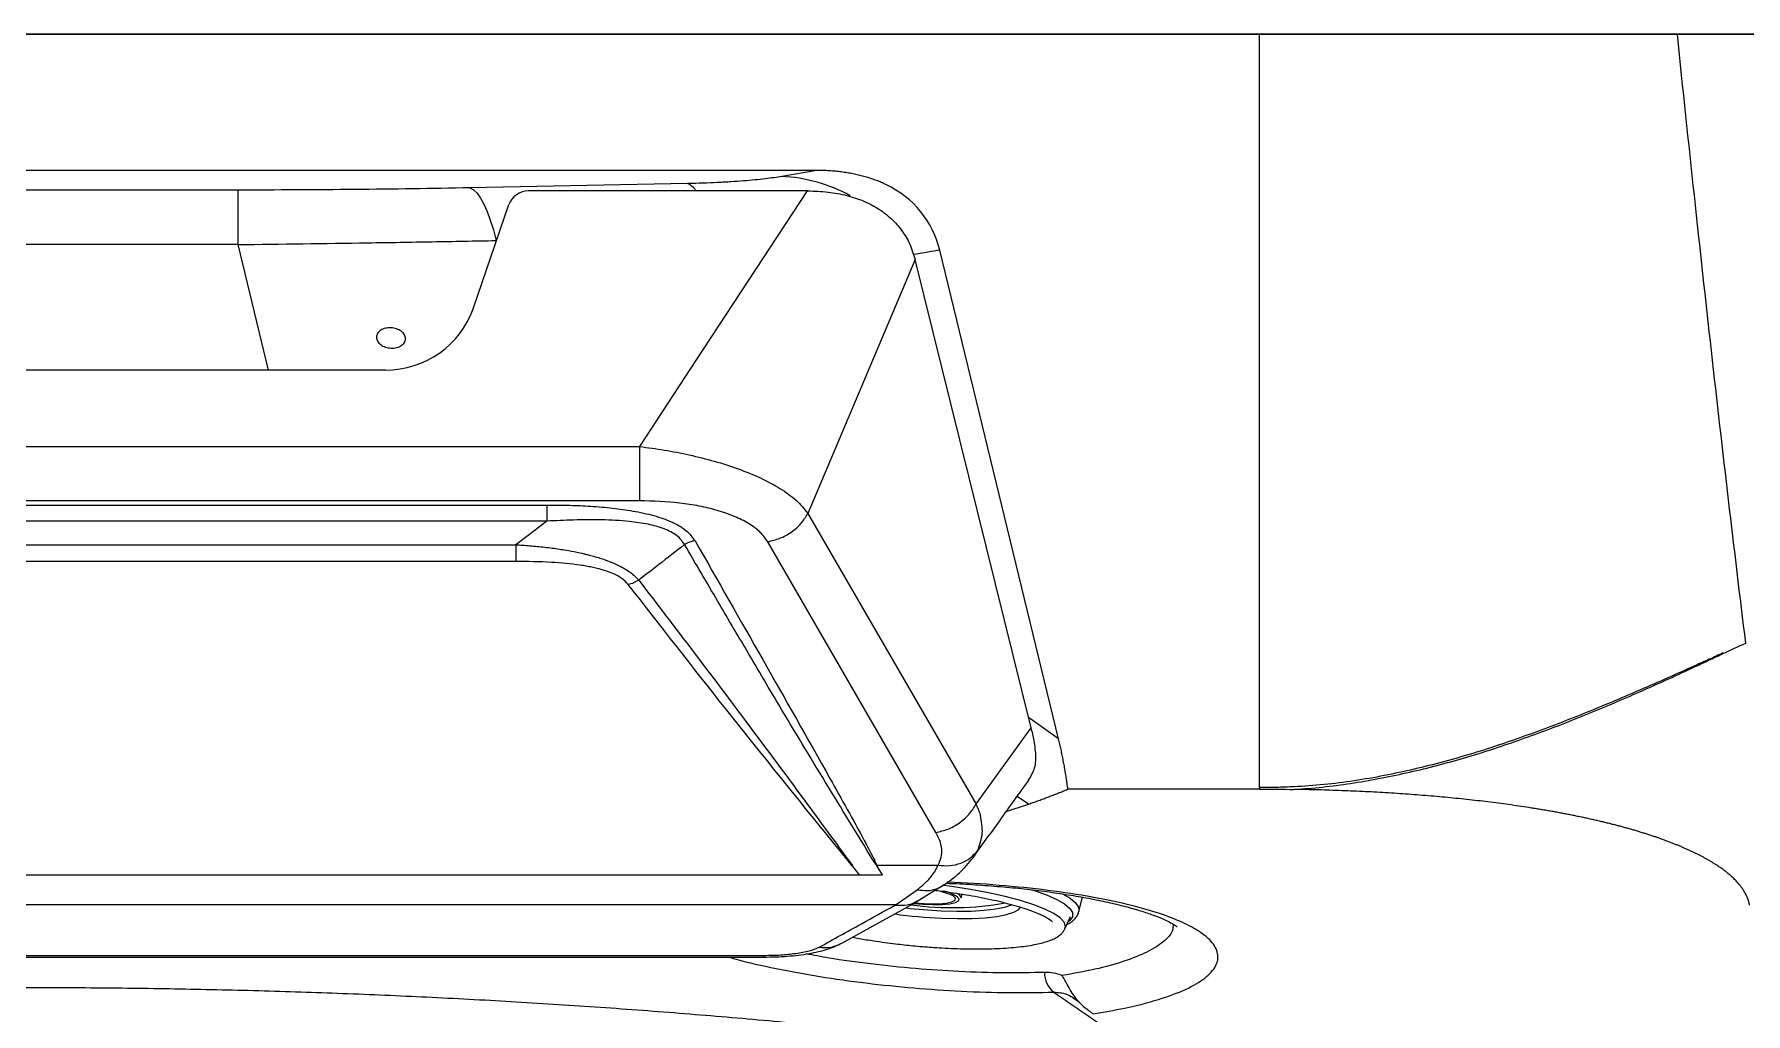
# Model space of a CAD drawing. Extents: x 527 to 611, y 788 to 934.
# Drawn here: x 590.53 to 599.6, y 879.08 to 884.27 of the extents above; entities that cross this region are included whole.
import ezdxf

# ---------------------------------------------------------------- set-up
doc = ezdxf.new("R2010")
doc.units = 0
doc.header["$MEASUREMENT"] = 0
doc.layers.add('1', color=4, linetype='Continuous')
doc.layers.add('GEOMETRY', color=3, linetype='Continuous', lineweight=25)

# ---------------------------------------------------------------- blocks, each defined once
blk = doc.blocks.new('2026_FLAIR')
at = {"layer": 'GEOMETRY'}
for p, q in [((69.9546, 80.9086), (56.9546, 80.9086)), ((56.9546, 80.9086), (75.2114, 80.9086)), ((69.9545, 76.9173), (69.9546, 80.9086)), ((72.1687, 80.9086), (69.9546, 80.9086)), ((75.2114, 80.9086), (72.1687, 80.9086)), ((67.6083, 80.1869), (59.3008, 80.187)), ((67.6083, 80.1868), (67.4227, 80.1552)), ((66.9234, 80.1175), (65.7697, 80.0948)), ((64.5392, 80.083), (62.3699, 80.0831)), ((64.5392, 80.083), (64.5392, 79.794)), ((65.786, 79.4544), (65.9758, 80.006)), ((67.5594, 80.0785), (66.0798, 80.0785)), ((66.9712, 79.1829), (67.5594, 80.0785)), ((64.5392, 79.794), (62.3699, 79.794)), ((64.5392, 79.794), (64.701, 79.1294)), ((65.9103, 79.8156), (65.9089, 79.8156)), ((65.9089, 79.8156), (65.9095, 79.8132)), ((68.2592, 79.7637), (68.1246, 79.7408)), ((68.8892, 77.176), (68.2592, 79.7637)), ((68.129, 79.715), (67.5612, 78.3696)), ((68.7442, 77.2338), (68.129, 79.715)), ((65.3219, 79.1294), (61.6177, 79.1294)), ((66.6699, 78.7242), (66.9712, 79.1829)), ((60.2697, 78.7242), (66.6699, 78.7242)), ((66.6698, 78.4371), (60.2697, 78.4371)), ((60.7622, 78.4142), (66.1775, 78.4142)), ((66.1774, 78.3288), (60.7622, 78.3287)), ((67.5612, 78.3696), (68.4519, 76.8292)), ((60.9272, 78.2039), (66.0125, 78.2039)), ((68.2385, 76.6795), (67.3479, 78.2199)), ((66.0125, 78.1152), (60.9272, 78.1152)), ((72.4121, 77.628), (72.4114, 77.6305)), ((68.8892, 77.176), (68.7308, 77.2881)), ((68.469, 76.8529), (68.7442, 77.2338)), ((68.4519, 76.8292), (68.469, 76.8529)), ((68.6119, 76.7897), (68.7307, 76.8294)), ((68.7307, 76.8294), (68.67, 76.8706)), ((69.9545, 76.9086), (68.9388, 76.9086)), ((69.9545, 76.9173), (69.9545, 76.9086)), ((68.459, 76.5817), (68.4346, 76.5447)), ((67.8339, 76.454), (67.7957, 76.5033)), ((67.9251, 76.5052), (67.924, 76.5071)), ((67.9251, 76.5052), (68.251, 76.5052)), ((67.9563, 76.454), (67.9251, 76.5052)), ((59.1058, 76.454), (67.8339, 76.454)), ((67.8339, 76.454), (67.9563, 76.454)), ((68.0278, 76.2969), (68.1404, 76.3761)), ((68.1401, 76.3149), (68.2838, 76.4029)), ((58.9147, 76.2969), (68.025, 76.2969)), ((67.7398, 76.0922), (68.1429, 76.3157)), ((68.025, 76.2969), (68.0278, 76.2969)), ((68.3744, 76.3329), (68.3765, 76.353)), ((68.9972, 76.261), (69.0164, 76.3358)), ((68.9226, 76.1688), (68.9523, 76.2341)), ((59.6116, 76.0278), (67.3281, 76.0279)), ((59.6116, 76.0188), (67.3281, 76.0188)), ((68.9923, 75.7853), (69.0006, 75.7762)), ((68.9999, 75.7782), (69.0031, 75.7749))]:
    blk.add_line(p, q, dxfattribs=at)
at = {"layer": 'GEOMETRY', "flags": 128}
for points in [[(65.7697, 80.0948), (65.7885, 80.0839), (65.8072, 80.0657), (65.8256, 80.0404), (65.8436, 80.0082), (65.861, 79.9693), (65.8778, 79.924), (65.8938, 79.8727), (65.9089, 79.8156)], [(66.1775, 78.3287), (66.0851, 78.2588), (66.0125, 78.2039)], [(68.9226, 76.1688), (68.9256, 76.1817), (68.919, 76.2035), (68.8984, 76.2262), (68.8642, 76.2494), (68.817, 76.2727), (68.7577, 76.2957), (68.6872, 76.318), (68.6069, 76.3392), (68.5182, 76.3589), (68.4227, 76.3767), (68.3221, 76.3924), (68.283, 76.3977)], [(68.7461, 76.3757), (68.7598, 76.3713), (68.8255, 76.3481), (68.8794, 76.3244), (68.9208, 76.3006), (68.9488, 76.2771), (68.963, 76.2544), (68.9631, 76.2328), (68.9492, 76.2126), (68.9387, 76.2043)], [(68.1219, 76.3037), (68.171, 76.2993), (68.2242, 76.297), (68.2725, 76.2978), (68.3127, 76.3016), (68.3423, 76.3082), (68.3595, 76.3171), (68.3632, 76.3277), (68.363, 76.3283)], [(68.1282, 76.3071), (68.1501, 76.3049), (68.2036, 76.3018), (68.2527, 76.3018), (68.2938, 76.3051), (68.3238, 76.3114), (68.3405, 76.3203), (68.3426, 76.3309), (68.3301, 76.3427), (68.3038, 76.3547), (68.2657, 76.3659), (68.2349, 76.3727)], [(68.2669, 76.2644), (68.3493, 76.2622), (68.4262, 76.263), (68.4954, 76.2671), (68.5552, 76.2741), (68.6038, 76.284), (68.64, 76.2964), (68.6419, 76.2973)], [(68.9102, 76.3536), (68.9503, 76.3307), (68.9798, 76.3068), (68.9955, 76.2836), (68.9973, 76.2614), (68.9972, 76.261)], [(68.2686, 76.2249), (68.3523, 76.2226), (68.4306, 76.2233), (68.5015, 76.2272), (68.5631, 76.2341), (68.6139, 76.2438), (68.6525, 76.2561), (68.6779, 76.2706), (68.6883, 76.2836)], [(67.3281, 76.0188), (67.3281, 76.0193), (67.3281, 76.0279)]]:
    blk.add_lwpolyline(points, dxfattribs=at)
at = {"layer": 'GEOMETRY'}
for centre, radius, start, end in [((66.873, 80.013), 0.116, 34.40182, 64.22189), ((67.3817, 79.3173), 0.8389, 61.30987, 87.19606), ((68.3264, 77.8028), 1.522, 261.76844, 280.60914), ((68.2581, 76.2143), 0.1549, 47.35764, 82.53286), ((68.3344, 76.3171), 0.043, 21.52284, 72.9384), ((68.3942, 78.9365), 2.7145, 262.10095, 267.34924), ((68.3878, 78.8707), 2.6091, 263.21932, 267.34601), ((67.647, 76.2655), 0.1965, 262.05389, 298.1608), ((68.9469, 75.9348), 0.1319, 178.92958, 230.76099), ((69.0139, 75.792), 0.0197, 217.64961, 224.62584), ((69.0141, 75.7922), 0.02, 224.6918, 238.27116)]:
    blk.add_arc(centre, radius, start, end, dxfattribs=at)
for centre, major_axis, ratio, start_param, end_param in [((66.9994, 79.0868), (1.1748, 0.8619), 0.581852, 6.045776, 6.582224), ((66.0739, 79.9804), (0.0957, 0.0423), 0.925764, 1.125097, 2.432121), ((65.3093, 79.6225), (0.4537, -0.2234), 0.968857, 5.182643, 6.405534)]:
    blk.add_ellipse(centre, major_axis=major_axis, ratio=ratio, start_param=start_param, end_param=end_param, dxfattribs=at)
for points in [[(72.5313, 77.6828), (72.4704, 78.1774), (72.349, 79.2114), (72.2286, 80.3298), (72.1687, 80.9086)], [(66.6698, 78.4371), (66.6698, 78.4536), (66.6698, 78.4867), (66.6698, 78.5603), (66.6699, 78.6426), (66.6699, 78.697), (66.6699, 78.7242)], [(66.1775, 78.4142), (66.1775, 78.4092), (66.1775, 78.399), (66.1775, 78.3783), (66.1775, 78.3548), (66.1775, 78.3374), (66.1775, 78.3288)], [(67.3479, 78.2199), (67.3698, 78.2249), (67.4137, 78.2348), (67.4743, 78.2689), (67.5266, 78.314), (67.5497, 78.3511), (67.5612, 78.3696)], [(66.0125, 78.2039), (66.0125, 78.1947), (66.0125, 78.1763), (66.0125, 78.1516), (66.0125, 78.1302), (66.0125, 78.1202), (66.0125, 78.1152)], [(66.6645, 78.0161), (66.6556, 78.0108), (66.6379, 78), (66.6184, 77.9955), (66.6087, 77.9932)], [(72.4121, 77.6279), (72.4519, 77.6462), (72.4916, 77.6645), (72.5313, 77.6828)], [(68.2385, 76.6795), (68.2605, 76.6844), (68.3044, 76.6943), (68.365, 76.7285), (68.4173, 76.7735), (68.4404, 76.8106), (68.4519, 76.8292)], [(69.9545, 76.9086), (70.0158, 76.9086), (70.0771, 76.9082), (70.1383, 76.9072)], [(68.9083, 75.9213), (68.8782, 75.9329), (68.8472, 75.9383), (68.815, 75.9373)], [(69.0131, 75.7656), (69.0078, 75.7701), (69.0029, 75.7749), (68.9983, 75.78)]]:
    blk.add_open_spline(points, degree=3, dxfattribs=at)
for points, knots in [([(67.9744, 80.1119), (67.9703, 80.1138), (67.9622, 80.1177), (67.9497, 80.1232), (67.9371, 80.1285), (67.9242, 80.1336), (67.9111, 80.1385), (67.8979, 80.1431), (67.8844, 80.1475), (67.8708, 80.1517), (67.8569, 80.1556), (67.8429, 80.1593), (67.8286, 80.1628), (67.8142, 80.1661), (67.7945, 80.1702), (67.7692, 80.1747), (67.7382, 80.1792), (67.7066, 80.1826), (67.6744, 80.1851), (67.6416, 80.1866), (67.6195, 80.1868), (67.6083, 80.1869)], [0, 0, 0, 0, 0.038059, 0.076094, 0.114129, 0.152191, 0.190304, 0.228494, 0.266785, 0.305201, 0.343768, 0.382509, 0.421449, 0.46061, 0.500015, 0.580871, 0.662479, 0.745022, 0.828678, 0.913617, 1, 1, 1, 1]), ([(65.7697, 80.0948), (65.6688, 80.0929), (65.5673, 80.0911), (65.3634, 80.0882), (65.2609, 80.0869), (65.0555, 80.085), (64.9524, 80.0842), (64.7459, 80.0833), (64.6426, 80.083), (64.5392, 80.083)], [0, 0, 0, 0, 0.25, 0.25, 0.5, 0.5, 0.75, 0.75, 1, 1, 1, 1]), ([(67.4227, 80.1552), (67.3967, 80.1507), (67.3672, 80.1465), (67.3166, 80.1404), (67.2987, 80.1385), (67.261, 80.1348), (67.2412, 80.133), (67.1994, 80.1297), (67.1774, 80.1281), (67.1426, 80.1259), (67.1307, 80.1252), (67.1066, 80.1239), (67.0944, 80.1233), (67.0322, 80.1203), (66.9795, 80.1186), (66.9234, 80.1175)], [0, 0, 0, 0, 0.25, 0.25, 0.375, 0.375, 0.5, 0.5, 0.625, 0.625, 0.6875, 0.6875, 0.75, 0.75, 1, 1, 1, 1]), ([(67.5594, 80.0785), (67.5956, 80.0774), (67.6662, 80.0752), (67.767, 80.0564), (67.8581, 80.0263), (67.9381, 79.9845), (68.0061, 79.9319), (68.0614, 79.8688), (68.1046, 79.7956), (68.1207, 79.7425), (68.129, 79.715)], [0, 0, 0, 0, 0.127804, 0.249051, 0.366383, 0.482705, 0.600436, 0.724414, 0.856966, 1, 1, 1, 1]), ([(64.5392, 79.794), (64.7694, 79.7968), (64.9995, 79.8), (65.3425, 79.8054), (65.4566, 79.8073), (65.6835, 79.8113), (65.7966, 79.8134), (65.9089, 79.8156)], [0, 0, 0, 0, 0.5, 0.5, 0.75, 0.75, 1, 1, 1, 1]), ([(65.3513, 79.2457), (65.3462, 79.2459), (65.3412, 79.2465), (65.3314, 79.2483), (65.3265, 79.2496), (65.3172, 79.2527), (65.3127, 79.2546), (65.3044, 79.2589), (65.3004, 79.2613), (65.2897, 79.2692), (65.284, 79.2755), (65.2763, 79.2888), (65.2743, 79.296), (65.2743, 79.3066), (65.2748, 79.3101), (65.2768, 79.3169), (65.2782, 79.3202), (65.2821, 79.3266), (65.2845, 79.3296), (65.2901, 79.3352), (65.2933, 79.3378), (65.3005, 79.3425), (65.3044, 79.3445), (65.3127, 79.348), (65.3172, 79.3495), (65.3265, 79.3517), (65.3313, 79.3525), (65.3412, 79.3534), (65.3463, 79.3535), (65.3613, 79.3527), (65.3714, 79.3508), (65.39, 79.3445), (65.3986, 79.34), (65.4092, 79.332), (65.4125, 79.3291), (65.4181, 79.323), (65.4205, 79.3197), (65.4243, 79.313), (65.4258, 79.3095), (65.4278, 79.3025), (65.4283, 79.299), (65.4283, 79.2919), (65.4278, 79.2884), (65.4258, 79.2817), (65.4244, 79.2783), (65.4205, 79.272), (65.4181, 79.2691), (65.4125, 79.2635), (65.4093, 79.2609), (65.4022, 79.2564), (65.3983, 79.2543), (65.3899, 79.2509), (65.3854, 79.2494), (65.3715, 79.2461), (65.3615, 79.2452), (65.3513, 79.2457)], [0, 0, 0, 0, 0.03125, 0.03125, 0.0625, 0.0625, 0.09375, 0.09375, 0.125, 0.125, 0.1875, 0.1875, 0.25, 0.25, 0.28125, 0.28125, 0.3125, 0.3125, 0.34375, 0.34375, 0.375, 0.375, 0.40625, 0.40625, 0.4375, 0.4375, 0.46875, 0.46875, 0.5, 0.5, 0.5625, 0.5625, 0.625, 0.625, 0.65625, 0.65625, 0.6875, 0.6875, 0.71875, 0.71875, 0.75, 0.75, 0.78125, 0.78125, 0.8125, 0.8125, 0.84375, 0.84375, 0.875, 0.875, 0.90625, 0.90625, 0.9375, 0.9375, 1, 1, 1, 1]), ([(66.6699, 78.7241), (66.7132, 78.7184), (66.8016, 78.7067), (66.9342, 78.6804), (67.0662, 78.6474), (67.1935, 78.6067), (67.312, 78.5586), (67.4167, 78.5027), (67.5051, 78.4392), (67.5422, 78.3932), (67.5612, 78.3696)], [0, 0, 0, 0, 0.114179, 0.233354, 0.355657, 0.479729, 0.604989, 0.731949, 0.86249, 1, 1, 1, 1]), ([(66.1775, 78.4142), (66.2182, 78.414), (66.2954, 78.4135), (66.4122, 78.4084), (66.5242, 78.399), (66.6372, 78.3832), (66.7439, 78.3602), (66.841, 78.3264), (66.9204, 78.2815), (66.9483, 78.2439), (66.9625, 78.225)], [0, 0, 0, 0, 0.1316946, 0.2493397, 0.378329, 0.4976926, 0.62718, 0.7499611, 0.8739462, 1, 1, 1, 1]), ([(67.3479, 78.2199), (67.3357, 78.2373), (67.3174, 78.2633), (67.2791, 78.2947), (67.2358, 78.3237), (67.1709, 78.3559), (67.0821, 78.3864), (66.9843, 78.4097), (66.8482, 78.4315), (66.7408, 78.4349), (66.6698, 78.4371)], [0, 0, 0, 0, 0.125044, 0.187707, 0.251332, 0.373876, 0.501773, 0.624135, 0.751153, 1, 1, 1, 1]), ([(66.9073, 78.2046), (66.8954, 78.2214), (66.872, 78.2542), (66.8004, 78.2903), (66.7132, 78.3142), (66.6012, 78.3301), (66.4682, 78.3368), (66.3218, 78.3355), (66.2247, 78.331), (66.1775, 78.3288)], [0, 0, 0, 0, 0.120842, 0.236017, 0.354466, 0.479568, 0.65493, 0.832373, 1, 1, 1, 1]), ([(66.0125, 78.2039), (66.0249, 78.2031), (66.05, 78.2016), (66.088, 78.1987), (66.1269, 78.1952), (66.1663, 78.191), (66.2179, 78.1847), (66.2748, 78.1762), (66.3301, 78.1658), (66.3633, 78.1585), (66.3805, 78.1544), (66.3873, 78.1527), (66.4136, 78.1461), (66.4565, 78.1341), (66.5114, 78.1148), (66.5675, 78.0903), (66.6238, 78.0583), (66.6508, 78.0303), (66.6645, 78.0161)], [0, 0, 0, 0, 0.047708, 0.096688, 0.146809, 0.197928, 0.249893, 0.347838, 0.421271, 0.471482, 0.483259, 0.492609, 0.499558, 0.592818, 0.675836, 0.749812, 0.87358, 1, 1, 1, 1]), ([(66.9073, 78.2046), (66.862, 78.1694), (66.781, 78.1065), (66.7, 78.0437), (66.6645, 78.0161)], [0, 0, 0, 0, 0.560611, 1, 1, 1, 1]), ([(66.9624, 78.225), (66.9529, 78.223), (66.9337, 78.219), (66.9161, 78.2094), (66.9073, 78.2046)], [0, 0, 0, 0, 0.5, 1, 1, 1, 1]), ([(67.9217, 76.507), (67.9217, 76.507), (67.9216, 76.5072), (67.9212, 76.5078), (67.9199, 76.5102), (67.9145, 76.519), (67.7417, 76.8017), (67.5086, 77.1818), (67.239, 77.6395), (67.0721, 77.9232), (66.9661, 78.1042), (66.9073, 78.2046)], [0, 0, 0, 0, 0.0000386, 0.0003312, 0.001135, 0.0041642, 0.0159415, 0.499832, 0.6813517, 0.8233637, 1, 1, 1, 1]), ([(66.9625, 78.225), (67.2018, 77.8054), (67.5037, 77.2763), (67.8175, 76.7167), (67.8955, 76.568), (67.9175, 76.525), (67.9223, 76.5117), (67.924, 76.5071)], [0, 0, 0, 0, 0.733813, 0.925342, 0.977269, 0.992279, 1, 1, 1, 1]), ([(66.6087, 77.9932), (66.5976, 78.0049), (66.5752, 78.0283), (66.5172, 78.0572), (66.4613, 78.0745), (66.4161, 78.0847), (66.3861, 78.0904), (66.3159, 78.1017), (66.1908, 78.1131), (66.0756, 78.1145), (66.0125, 78.1152)], [0, 0, 0, 0, 0.117005, 0.234536, 0.360199, 0.405093, 0.451786, 0.500448, 0.726612, 1, 1, 1, 1]), ([(66.6645, 78.0161), (66.8568, 77.7644), (67.2416, 77.2608), (67.6117, 76.7559), (67.7968, 76.5035)], [0, 0, 0, 0, 0.499897, 1, 1, 1, 1]), ([(67.7946, 76.5031), (67.5697, 76.7806), (67.1679, 77.2762), (66.7796, 77.7741), (66.6087, 77.9932)], [0, 0, 0, 0, 0.559996, 1, 1, 1, 1]), ([(72.4114, 77.6305), (72.387, 77.6192), (72.3625, 77.6081), (72.3136, 77.5859), (72.2891, 77.5749), (72.2156, 77.5417), (72.1666, 77.5197), (72.0683, 77.4762), (72.0191, 77.4547), (71.9204, 77.4122), (71.871, 77.3911), (71.772, 77.3494), (71.7224, 77.3288), (71.6228, 77.2886), (71.5728, 77.2691), (71.4723, 77.2308), (71.4219, 77.2121), (71.3208, 77.1758), (71.2699, 77.1581), (71.1679, 77.124), (71.1167, 77.1078), (71.0139, 77.0769), (70.9622, 77.0623), (70.8584, 77.0348), (70.8062, 77.0219), (70.7015, 76.9979), (70.6488, 76.9868), (70.5431, 76.9667), (70.49, 76.9578), (70.3836, 76.9423), (70.3301, 76.9358), (70.223, 76.9259), (70.1694, 76.9224), (70.0889, 76.919), (70.062, 76.9182), (70.0217, 76.9175), (70.0083, 76.9173), (69.9881, 76.9172), (69.9814, 76.9172), (69.9679, 76.9172), (69.9612, 76.9172), (69.9545, 76.9173)], [0, 0, 0, 0, 0.03125, 0.03125, 0.0625, 0.0625, 0.125, 0.125, 0.1875, 0.1875, 0.25, 0.25, 0.3125, 0.3125, 0.375, 0.375, 0.4375, 0.4375, 0.5, 0.5, 0.5625, 0.5625, 0.625, 0.625, 0.6875, 0.6875, 0.75, 0.75, 0.8125, 0.8125, 0.875, 0.875, 0.9375, 0.9375, 0.96875, 0.96875, 0.984375, 0.984375, 0.992187, 0.992187, 1, 1, 1, 1]), ([(70.1387, 76.9072), (70.1886, 76.9105), (70.2385, 76.9147), (70.338, 76.9254), (70.3877, 76.9319), (70.5361, 76.9543), (70.6345, 76.9731), (70.8297, 77.0167), (70.9265, 77.0416), (71.0704, 77.0832), (71.1182, 77.0978), (71.2134, 77.1285), (71.2608, 77.1445), (71.4025, 77.194), (71.4962, 77.2289), (71.6357, 77.2836), (71.6821, 77.3022), (71.7744, 77.3405), (71.8203, 77.36), (71.958, 77.4192), (72.0494, 77.4595), (72.1858, 77.5218), (72.2312, 77.5428), (72.2991, 77.5745), (72.3218, 77.5851), (72.367, 77.6064), (72.3896, 77.6171), (72.4121, 77.6279)], [0, 0, 0, 0, 0.0625, 0.0625, 0.125, 0.125, 0.25, 0.25, 0.375, 0.375, 0.4375, 0.4375, 0.5, 0.5, 0.625, 0.625, 0.6875, 0.6875, 0.75, 0.75, 0.875, 0.875, 0.9375, 0.9375, 0.96875, 0.96875, 1, 1, 1, 1]), ([(68.7598, 77.1663), (68.7573, 77.1776), (68.7524, 77.2001), (68.7469, 77.2226), (68.7442, 77.2338)], [0, 0, 0, 0, 0.500464, 1, 1, 1, 1]), ([(68.7307, 76.9582), (68.7404, 76.973), (68.762, 77.0059), (68.7734, 77.0762), (68.7643, 77.1362), (68.7598, 77.1663)], [0, 0, 0, 0, 0.290127, 0.644217, 1, 1, 1, 1]), ([(68.9388, 76.9086), (68.9374, 76.9189), (68.9347, 76.9393), (68.9301, 76.9699), (68.9252, 77.0001), (68.92, 77.0301), (68.9145, 77.0598), (68.9087, 77.0893), (68.9025, 77.1184), (68.8961, 77.1473), (68.8915, 77.1665), (68.8892, 77.176)], [0, 0, 0, 0, 0.1147, 0.228485, 0.341361, 0.453337, 0.564421, 0.674621, 0.783945, 0.892402, 1, 1, 1, 1]), ([(68.4355, 76.544), (68.4828, 76.6099), (68.5823, 76.7487), (68.6817, 76.8869), (68.7339, 76.9595)], [0, 0, 0, 0, 0.474933, 1, 1, 1, 1]), ([(68.4519, 76.8292), (68.4562, 76.8193), (68.4648, 76.7996), (68.4717, 76.7806), (68.4752, 76.7712)], [0, 0, 0, 0, 0.501136, 1, 1, 1, 1]), ([(68.7307, 76.8294), (68.7389, 76.8323), (68.7552, 76.838), (68.7793, 76.8467), (68.8031, 76.8554), (68.8265, 76.8641), (68.8496, 76.8729), (68.8724, 76.8818), (68.8949, 76.8907), (68.9171, 76.8996), (68.9316, 76.9056), (68.9388, 76.9086)], [0, 0, 0, 0, 0.11111, 0.222219, 0.333328, 0.444438, 0.555549, 0.666662, 0.777775, 0.888888, 1, 1, 1, 1]), ([(72.5515, 76.2942), (72.551, 76.297), (72.5499, 76.3026), (72.5478, 76.3109), (72.5453, 76.3193), (72.5423, 76.3276), (72.539, 76.336), (72.5353, 76.3443), (72.5312, 76.3526), (72.5267, 76.3609), (72.5218, 76.3691), (72.5164, 76.3774), (72.5107, 76.3856), (72.5046, 76.3938), (72.4981, 76.402), (72.4912, 76.4101), (72.4839, 76.4183), (72.4762, 76.4264), (72.4681, 76.4344), (72.4596, 76.4425), (72.4507, 76.4505), (72.4415, 76.4585), (72.4318, 76.4664), (72.4218, 76.4743), (72.4113, 76.4822), (72.4005, 76.4901), (72.3893, 76.4979), (72.3777, 76.5056), (72.3657, 76.5133), (72.3534, 76.521), (72.3406, 76.5286), (72.3275, 76.5362), (72.3139, 76.5437), (72.3, 76.5512), (72.2858, 76.5587), (72.2711, 76.5661), (72.2561, 76.5734), (72.2407, 76.5807), (72.2249, 76.5879), (72.2088, 76.5951), (72.1923, 76.6022), (72.1755, 76.6093), (72.1583, 76.6163), (72.1407, 76.6232), (72.1228, 76.6301), (72.1046, 76.6369), (72.086, 76.6436), (72.0671, 76.6503), (72.0478, 76.6569), (72.0282, 76.6635), (72.0082, 76.6699), (71.9879, 76.6763), (71.9673, 76.6827), (71.9464, 76.689), (71.9251, 76.6951), (71.9035, 76.7013), (71.8816, 76.7073), (71.8594, 76.7133), (71.8369, 76.7192), (71.814, 76.725), (71.7909, 76.7307), (71.7674, 76.7364), (71.7436, 76.7419), (71.7196, 76.7474), (71.6952, 76.7528), (71.6706, 76.7582), (71.6456, 76.7634), (71.6204, 76.7685), (71.5949, 76.7736), (71.5691, 76.7786), (71.5431, 76.7835), (71.5168, 76.7883), (71.4902, 76.793), (71.4634, 76.7977), (71.4363, 76.8022), (71.4089, 76.8066), (71.3731, 76.8123), (71.3286, 76.8191), (71.2749, 76.8267), (71.2203, 76.8341), (71.165, 76.8411), (71.109, 76.8477), (71.0522, 76.8541), (70.9948, 76.86), (70.9367, 76.8657), (70.878, 76.871), (70.8187, 76.8759), (70.7588, 76.8805), (70.6985, 76.8847), (70.6377, 76.8886), (70.5764, 76.8922), (70.5148, 76.8954), (70.4528, 76.8982), (70.3904, 76.9007), (70.3278, 76.9029), (70.2649, 76.9047), (70.2019, 76.9062), (70.1597, 76.9069), (70.1387, 76.9072)], [0, 0, 0, 0, 0.0087356, 0.0174684, 0.0261986, 0.0349263, 0.0436517, 0.0523748, 0.0610958, 0.0698147, 0.0785318, 0.0872471, 0.0959607, 0.1046728, 0.1133834, 0.1220928, 0.1308009, 0.139508, 0.1482142, 0.1569196, 0.1656243, 0.1743284, 0.1830323, 0.1917358, 0.2004393, 0.209143, 0.2178468, 0.2265511, 0.2352561, 0.2439619, 0.2526687, 0.2613767, 0.2700862, 0.2787969, 0.2875088, 0.2962219, 0.304936, 0.3136511, 0.3223671, 0.3310838, 0.3398013, 0.3485193, 0.3572378, 0.3659568, 0.3746761, 0.3833956, 0.3921153, 0.4008352, 0.4095551, 0.4182749, 0.4269947, 0.4357144, 0.444434, 0.4531533, 0.4618725, 0.4705915, 0.4793102, 0.4880288, 0.4967472, 0.5054654, 0.5141836, 0.5229017, 0.5316198, 0.540338, 0.549056, 0.5577739, 0.5664916, 0.575209, 0.5839261, 0.5926429, 0.6013593, 0.6100752, 0.6187907, 0.6275057, 0.6362203, 0.6449343, 0.6536479, 0.6701404, 0.6866313, 0.7031208, 0.719609, 0.7360961, 0.7525824, 0.7690684, 0.7855545, 0.8020413, 0.8185291, 0.835018, 0.8515082, 0.8679998, 0.884493, 0.9009881, 0.9174853, 0.9339849, 0.9504866, 0.9669901, 0.9834947, 1, 1, 1, 1]), ([(68.4735, 76.7711), (68.4795, 76.7384), (68.4916, 76.6723), (68.4699, 76.6121), (68.459, 76.5817)], [0, 0, 0, 0, 0.495442, 1, 1, 1, 1]), ([(68.251, 76.5052), (68.2574, 76.5197), (68.2701, 76.5485), (68.2722, 76.593), (68.2611, 76.6369), (68.2461, 76.6653), (68.2385, 76.6795)], [0, 0, 0, 0, 0.251345, 0.50094, 0.750409, 1, 1, 1, 1]), ([(68.2514, 76.5052), (68.2719, 76.5037), (68.3136, 76.5007), (68.3721, 76.5148), (68.4234, 76.5412), (68.4472, 76.5684), (68.459, 76.5817)], [0, 0, 0, 0, 0.245821, 0.500072, 0.754284, 1, 1, 1, 1]), ([(68.1404, 76.3761), (68.156, 76.3888), (68.1864, 76.4137), (68.2251, 76.4566), (68.2426, 76.489), (68.2514, 76.5052)], [0, 0, 0, 0, 0.346455, 0.675338, 1, 1, 1, 1]), ([(68.2514, 76.5052), (68.2513, 76.5052), (68.2512, 76.5052), (68.2511, 76.5052), (68.251, 76.5052)], [0, 0, 0, 0, 0.559936, 1, 1, 1, 1]), ([(68.2806, 76.4001), (68.3096, 76.421), (68.3698, 76.4645), (68.4138, 76.5179), (68.4365, 76.5456)], [0, 0, 0, 0, 0.481749, 1, 1, 1, 1]), ([(68.1404, 76.3761), (68.1586, 76.3736), (68.1957, 76.3685), (68.2446, 76.3782), (68.2701, 76.3951), (68.2811, 76.4023)], [0, 0, 0, 0, 0.355788, 0.723695, 1, 1, 1, 1]), ([(68.2936, 76.4103), (68.3057, 76.4099), (68.3638, 76.4078), (68.4658, 76.4015), (68.5973, 76.3915), (68.7227, 76.379), (68.8421, 76.3642), (68.9558, 76.3471), (69.0634, 76.328), (69.1633, 76.307), (69.2536, 76.2847), (69.3327, 76.2618), (69.3989, 76.2391), (69.4491, 76.2184), (69.4843, 76.2011), (69.5069, 76.1878), (69.5178, 76.1794), (69.5175, 76.1796), (69.5174, 76.1797)], [0, 0, 0, 0, 0.019423, 0.093455, 0.166631, 0.238665, 0.309605, 0.381506, 0.454107, 0.526972, 0.599327, 0.670447, 0.73953, 0.805737, 0.861163, 0.9125, 0.967129, 1, 1, 1, 1]), ([(69.0728, 75.7186), (69.1293, 75.7281), (69.2575, 75.7496), (69.4247, 75.7931), (69.5695, 75.8469), (69.6712, 75.9071), (69.7293, 75.9713), (69.7398, 76.0376), (69.7065, 76.0993), (69.6391, 76.1548), (69.5481, 76.2042), (69.4278, 76.2506), (69.2703, 76.2962), (69.0727, 76.338), (68.8355, 76.3743), (68.5762, 76.4), (68.3938, 76.4133), (68.3, 76.416), (68.2986, 76.416)], [0, 0, 0, 0, 0.055954, 0.126925, 0.197894, 0.269014, 0.340132, 0.411298, 0.482461, 0.539378, 0.596295, 0.655143, 0.713993, 0.785147, 0.856304, 0.927633, 0.998963, 1, 1, 1, 1]), ([(67.6199, 76.0709), (67.6947, 76.1124), (67.8283, 76.1865), (67.9618, 76.2604), (68.0206, 76.2929)], [0, 0, 0, 0, 0.56, 1, 1, 1, 1]), ([(68.0206, 76.2929), (68.0201, 76.2933), (68.0192, 76.2941), (68.0196, 76.2952), (68.0206, 76.296), (68.0217, 76.2965), (68.0232, 76.2968), (68.0244, 76.2969), (68.025, 76.297)], [0, 0, 0, 0, 0.262634, 0.531071, 0.668943, 0.7867377, 0.8932253, 1, 1, 1, 1]), ([(68.1407, 76.3164), (68.1359, 76.3132), (68.1161, 76.3002), (68.0748, 76.2905), (68.0385, 76.2921), (68.0206, 76.2929)], [0, 0, 0, 0, 0.1415626, 0.5771899, 1, 1, 1, 1]), ([(68.2298, 76.3734), (68.2356, 76.3728), (68.2546, 76.3707), (68.295, 76.3653), (68.3512, 76.3574), (68.4161, 76.3468), (68.4811, 76.3348), (68.5447, 76.3215), (68.6039, 76.3075), (68.6575, 76.2931), (68.705, 76.2787), (68.746, 76.2644), (68.7796, 76.251), (68.8039, 76.2399), (68.82, 76.2314), (68.836, 76.2223), (68.8497, 76.2128), (68.8554, 76.2081), (68.8564, 76.2073), (68.8564, 76.2073), (68.8564, 76.2073)], [0, 0, 0, 0, 0.019626, 0.064475, 0.138606, 0.21489, 0.296006, 0.379829, 0.462525, 0.542335, 0.620791, 0.696509, 0.767906, 0.831366, 0.870807, 0.90769, 0.991357, 0.998734, 0.999996, 1, 1, 1, 1]), ([(68.9332, 76.1921), (68.94, 76.1956), (68.9541, 76.2028), (68.9706, 76.2156), (68.9843, 76.2309), (68.993, 76.2469), (68.9962, 76.2579), (68.9972, 76.261)], [0, 0, 0, 0, 0.2406101, 0.4963849, 0.7284678, 0.9214894, 1, 1, 1, 1]), ([(67.798, 76.1245), (67.8095, 76.1223), (67.8457, 76.1152), (67.9034, 76.1059), (67.9679, 76.0965), (68.0373, 76.0875), (68.0875, 76.0823), (68.1188, 76.0791)], [0, 0, 0, 0, 0.116183, 0.365193, 0.54755, 0.71794, 1, 1, 1, 1]), ([(68.1188, 76.0791), (68.1515, 76.0761), (68.1976, 76.072), (68.2649, 76.0677), (68.3216, 76.0648), (68.3871, 76.0626), (68.4529, 76.0619), (68.5179, 76.0626), (68.5802, 76.0649), (68.6385, 76.0687), (68.6916, 76.074), (68.7388, 76.0807), (68.7795, 76.0884), (68.8123, 76.0965), (68.8411, 76.1056), (68.8651, 76.1155), (68.8875, 76.1282), (68.9007, 76.1382), (68.9148, 76.1541), (68.9198, 76.1636), (68.9226, 76.1688)], [0, 0, 0, 0, 0.084526, 0.119051, 0.175872, 0.234105, 0.295695, 0.358839, 0.422722, 0.486619, 0.549893, 0.611862, 0.671607, 0.727434, 0.774975, 0.830635, 0.880624, 0.935556, 0.964435, 1, 1, 1, 1]), ([(69.4966, 76.1935), (69.4963, 76.1812), (69.4954, 76.1494), (69.4485, 76.0991), (69.3637, 76.0448), (69.2403, 75.9957), (69.0894, 75.9532), (68.9677, 75.9318), (68.9083, 75.9213)], [0, 0, 0, 0, 0.113345, 0.292523, 0.471702, 0.650602, 0.829504, 1, 1, 1, 1]), ([(67.1416, 76.0188), (67.1546, 76.015), (67.2284, 75.9932), (67.3902, 75.9578), (67.6212, 75.9151), (67.8681, 75.8803), (68.1215, 75.8541), (68.3771, 75.8369), (68.6294, 75.8288), (68.7854, 75.8314), (68.8634, 75.8327)], [0, 0, 0, 0, 0.029449, 0.167527, 0.305082, 0.442638, 0.579803, 0.71697, 0.858484, 1, 1, 1, 1]), ([(67.3281, 76.0188), (67.37, 76.0197), (67.4517, 76.0217), (67.5662, 76.0362), (67.6669, 76.0583), (67.7166, 76.0815), (67.7412, 76.093)], [0, 0, 0, 0, 0.268181, 0.523136, 0.764145, 1, 1, 1, 1]), ([(67.3281, 76.0279), (67.3577, 76.0284), (67.416, 76.0293), (67.4982, 76.0377), (67.5725, 76.0508), (67.6041, 76.0642), (67.6199, 76.0709)], [0, 0, 0, 0, 0.253425, 0.499607, 0.749437, 1, 1, 1, 1]), ([(68.815, 75.9373), (68.7439, 75.9361), (68.5997, 75.9335), (68.3673, 75.9409), (68.1295, 75.9566), (67.8966, 75.981), (67.7, 76.0077), (67.5908, 76.0284), (67.5511, 76.036)], [0, 0, 0, 0, 0.18109, 0.367691, 0.543216, 0.723816, 0.899768, 1, 1, 1, 1]), ([(57.6616, 75.4695), (57.6979, 75.4744), (57.7706, 75.484), (57.8797, 75.4982), (57.9888, 75.5121), (58.0979, 75.5257), (58.207, 75.5391), (58.3162, 75.5522), (58.4253, 75.5651), (58.5345, 75.5777), (58.6437, 75.59), (58.753, 75.602), (58.8622, 75.6137), (58.9714, 75.6252), (59.0807, 75.6364), (59.19, 75.6473), (59.2992, 75.658), (59.4085, 75.6683), (59.5178, 75.6784), (59.6271, 75.6883), (59.7365, 75.6978), (59.8458, 75.7071), (59.9551, 75.7161), (60.0644, 75.7248), (60.1738, 75.7332), (60.2831, 75.7414), (60.3925, 75.7493), (60.5018, 75.7569), (60.6112, 75.7642), (60.7206, 75.7713), (60.8299, 75.778), (60.9393, 75.7845), (61.0487, 75.7908), (61.158, 75.7967), (61.2674, 75.8024), (61.3768, 75.8078), (61.4861, 75.8129), (61.5955, 75.8178), (61.7049, 75.8223), (61.8142, 75.8266), (61.9236, 75.8306), (62.0329, 75.8344), (62.1423, 75.8378), (62.2516, 75.841), (62.361, 75.8439), (62.4703, 75.8466), (62.5797, 75.8489), (62.689, 75.851), (62.7983, 75.8528), (62.9076, 75.8543), (63.0169, 75.8556), (63.1262, 75.8565), (63.2355, 75.8572), (63.3448, 75.8577), (63.4919, 75.8579), (63.6766, 75.8574), (63.8992, 75.8557), (64.1218, 75.8528), (64.3444, 75.8488), (64.5671, 75.8437), (64.7899, 75.8374), (65.0126, 75.8299), (65.2354, 75.8214), (65.4583, 75.8116), (65.6811, 75.8007), (65.904, 75.7887), (66.1269, 75.7755), (66.3499, 75.7611), (66.5728, 75.7457), (66.7957, 75.729), (67.0187, 75.7112), (67.2416, 75.6923), (67.4645, 75.6722), (67.6874, 75.6509), (67.9103, 75.6285), (68.1331, 75.605), (68.356, 75.5803), (68.5788, 75.5546), (68.8015, 75.5276), (69.0242, 75.4996), (69.1726, 75.48), (69.2468, 75.4702)], [0, 0, 0, 0, 0.0094976, 0.0189924, 0.0284844, 0.0379736, 0.0474599, 0.0569435, 0.0664242, 0.0759022, 0.0853774, 0.0948498, 0.1043194, 0.1137863, 0.1232503, 0.1327116, 0.1421702, 0.151626, 0.1610792, 0.1705298, 0.1799777, 0.189423, 0.1988659, 0.2083062, 0.217744, 0.2271795, 0.2366126, 0.2460435, 0.255472, 0.2648984, 0.2743226, 0.2837448, 0.2931648, 0.3025829, 0.3119991, 0.3214133, 0.3308257, 0.3402364, 0.3496453, 0.3590525, 0.368458, 0.377862, 0.3872644, 0.3966654, 0.4060649, 0.4154631, 0.42486, 0.4342557, 0.4436503, 0.4530437, 0.4624361, 0.4718276, 0.4812181, 0.4906078, 0.4999966, 0.5191125, 0.5382336, 0.5573606, 0.5764941, 0.5956345, 0.6147825, 0.6339386, 0.6531032, 0.6722769, 0.6914601, 0.7106532, 0.7298566, 0.7490708, 0.7682963, 0.7875334, 0.8067824, 0.8260435, 0.8453172, 0.8646037, 0.8839035, 0.9032169, 0.9225443, 0.941886, 0.9612423, 0.9806135, 1, 1, 1, 1]), ([(68.8634, 75.8327), (68.9185, 75.796), (68.9736, 75.7587), (69.0836, 75.6823), (69.1385, 75.6433), (69.1939, 75.6029)], [0, 0, 0, 0, 0.5, 0.5, 1, 1, 1, 1]), ([(68.8634, 75.8327), (68.8869, 75.8315), (68.933, 75.8291), (68.9728, 75.7997), (68.9923, 75.7853)], [0, 0, 0, 0, 0.508871, 1, 1, 1, 1]), ([(68.9983, 75.78), (68.9808, 75.7992), (68.9658, 75.8215), (68.9438, 75.8584), (68.9367, 75.8709), (68.9261, 75.8899), (68.9226, 75.8963), (68.9155, 75.9089), (68.9119, 75.9152), (68.9083, 75.9213)], [0, 0, 0, 0, 0.5, 0.5, 0.75, 0.75, 0.875, 0.875, 1, 1, 1, 1]), ([(69.0131, 75.7656), (69.0255, 75.755), (69.0368, 75.7456), (69.0521, 75.7336), (69.0568, 75.73), (69.0654, 75.7237), (69.0693, 75.7209), (69.0728, 75.7186)], [0, 0, 0, 0, 0.5, 0.5, 0.75, 0.75, 1, 1, 1, 1])]:
    blk.add_open_spline(points, degree=3, knots=knots, dxfattribs=at)

msp = doc.modelspace()

# ---------------------------------------------------------------- block references
at = {"layer": '1'}
msp.add_blockref('2026_FLAIR', (527.0666, 803.3631), dxfattribs=at)

doc.saveas('drawing.dxf')
